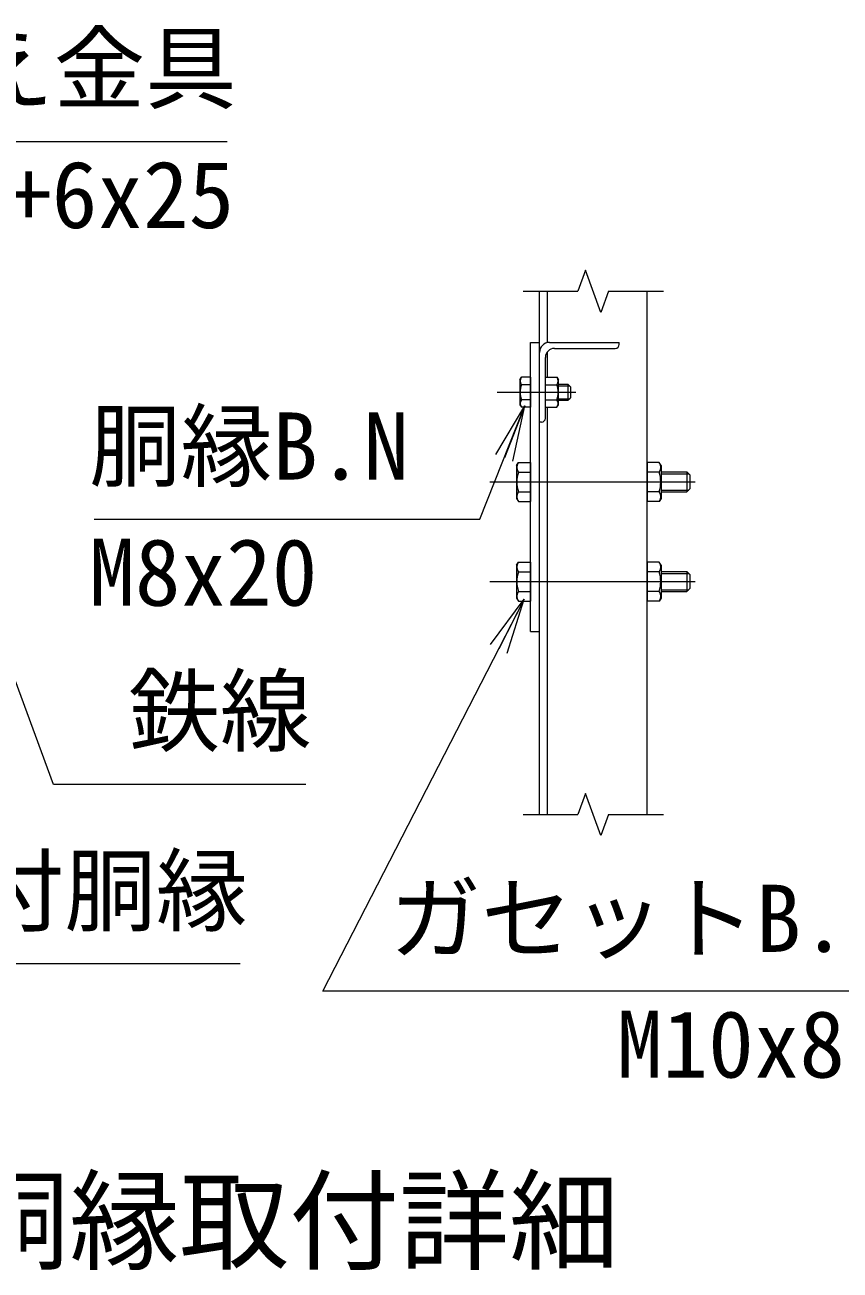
# Model space of a CAD drawing. Units: millimetres, scale not verified. Extents: x -14700 to 14700, y -10395 to 10395.
# Drawn here: x 3190 to 5236, y 2773 to 5897 of the extents above; entities that cross this region are included whole.
import ezdxf
from ezdxf.enums import TextEntityAlignment as Align

# ---------------------------------------------------------------- set-up
doc = ezdxf.new("R2010")
doc.units = ezdxf.units.MM
doc.header["$LTSCALE"] = 70
doc.linetypes.add('USER1', pattern=[50.8, 31.75, -6.35, 6.35, -6.35])
for name, color, linetype, lineweight in [('0-0_D-STR-TXT', 7, 'Continuous', 9), ('0-1_D-STR1', 1, 'Continuous', 18), ('0-2_D-BMK', 2, 'USER1', 13), ('0-3_D-STR3', 3, 'Continuous', 13), ('0-8_D-STR-DIM', 7, 'Continuous', 9), ('0-9_0', 7, 'Continuous', 9)]:
    doc.layers.add(name, color=color, linetype=linetype, lineweight=lineweight)
doc.layers.add('0-4_D-TTL-TXT', color=7, linetype='Continuous')
doc.styles.add('ＭＳ ゴシック', font='')
doc.styles.get('ＭＳ ゴシック').set_extended_font_data('MS Gothic')

# ---------------------------------------------------------------- blocks, each defined once
blk = doc.blocks.new('_Open')
at = {"layer": '0-9_0'}
blk.add_line((-70, 11.67), (0, 0), dxfattribs=at)
blk.add_lwpolyline([(-70, -11.67), (0, 0), (-70, 0)], dxfattribs=at)

msp = doc.modelspace()

# ---------------------------------------------------------------- linework, layer by layer
at = {"layer": '0-0_D-STR-TXT'}
for points in [[(3697.61, 5603.15), (2388.54, 5603.15), (2729.08, 5046.83)], [(3895.18, 3990.66), (3262.13, 3990.66), (2891.74, 4996.66)], [(3364.17, 4656.52), (4332.13, 4656.52), (4444.17, 4938.91)], [(3730.41, 3541.38), (2648.75, 3541.38), (2434.26, 4890.56)], [(5344.37, 3472.75), (3937.58, 3472.75), (4442.33, 4453.87)]]:
    msp.add_lwpolyline(points, dxfattribs=at)
at = {"layer": '0-1_D-STR1'}
for p, q in [((4481.44, 3915.79), (4481.44, 5228.26)), ((4501.44, 5099.48), (4501.44, 5228.26)), ((4751.44, 3915.79), (4751.44, 5228.26)), ((4506.44, 5099.99), (4681.44, 5099.99)), ((4681.44, 5094.99), (4681.44, 5099.99)), ((4481.44, 4899.99), (4481.44, 5074.99)), ((4496.44, 4909.99), (4496.44, 5062.49)), ((4501.44, 5012.51), (4501.44, 5076.63)), ((4518.94, 5084.99), (4671.44, 5084.99)), ((4501.44, 3915.79), (4501.44, 4937.46)), ((4486.44, 4899.99), (4481.44, 4899.99))]:
    msp.add_line(p, q, dxfattribs=at)
for centre, radius, start, end in [((4506.44, 5074.99), 25, 90, 180), ((4671.44, 5094.99), 10, 270, 0), ((4518.94, 5062.49), 22.5, 90, 180), ((4486.44, 4909.99), 10, 270, 0)]:
    msp.add_arc(centre, radius, start, end, dxfattribs=at)
at = {"layer": '0-2_D-BMK'}
for p, q in [((4375.5, 4974.99), (4572.38, 4974.99)), ((4356.93, 4749.99), (4871.91, 4749.99)), ((4356.93, 4499.99), (4871.91, 4499.99))]:
    msp.add_line(p, q, dxfattribs=at)
at = {"layer": '0-3_D-STR3'}
for p, q in [((4458.94, 4374.99), (4458.94, 5099.99)), ((4458.94, 5099.99), (4481.44, 5099.99)), ((4432.44, 5006.49), (4435.92, 5012.51)), ((4432.44, 5006.49), (4432.44, 4943.49)), ((4458.94, 5012.51), (4435.92, 5012.51)), ((4458.94, 5012.51), (4458.94, 4937.46)), ((4496.44, 5012.51), (4525.31, 5012.51)), ((4496.44, 4937.46), (4496.44, 5012.51)), ((4525.31, 5012.51), (4528.94, 5006.24)), ((4528.94, 4943.74), (4528.94, 5006.24)), ((4458.94, 4993.75), (4435.92, 4993.75)), ((4496.44, 4993.75), (4525.31, 4993.75)), ((4528.94, 4994.99), (4552.94, 4994.99)), ((4528.94, 4991.24), (4556.69, 4991.24)), ((4552.94, 4994.99), (4558.94, 4988.99)), ((4552.94, 4994.99), (4552.94, 4954.99)), ((4558.94, 4988.99), (4558.94, 4960.99)), ((4432.44, 4943.49), (4435.92, 4937.46)), ((4458.94, 4956.22), (4435.92, 4956.22)), ((4458.94, 4937.46), (4435.92, 4937.46)), ((4496.44, 4956.22), (4525.31, 4956.22)), ((4496.44, 4937.46), (4525.31, 4937.46)), ((4525.31, 4937.46), (4528.94, 4943.74)), ((4528.94, 4958.74), (4556.69, 4958.74)), ((4528.94, 4954.99), (4552.94, 4954.99)), ((4552.94, 4954.99), (4558.94, 4960.99)), ((4423.94, 4791.24), (4428.46, 4799.06)), ((4423.94, 4791.24), (4423.94, 4708.74)), ((4428.46, 4799.06), (4458.94, 4799.06)), ((4458.94, 4799.06), (4458.94, 4700.91)), ((4781.92, 4799.06), (4751.44, 4799.06)), ((4751.44, 4799.06), (4751.44, 4700.91)), ((4786.44, 4791.24), (4781.92, 4799.06)), ((4786.44, 4791.24), (4786.44, 4708.74)), ((4428.46, 4774.52), (4458.94, 4774.52)), ((4781.92, 4774.52), (4751.44, 4774.52)), ((4786.44, 4774.99), (4851.44, 4774.99)), ((4786.44, 4770.49), (4855.94, 4770.49)), ((4851.44, 4774.99), (4858.94, 4767.49)), ((4858.94, 4767.49), (4858.94, 4732.49)), ((4428.46, 4725.45), (4458.94, 4725.45)), ((4781.92, 4725.45), (4751.44, 4725.45)), ((4786.44, 4729.49), (4855.94, 4729.49)), ((4786.44, 4724.99), (4851.44, 4724.99)), ((4423.94, 4708.74), (4428.46, 4700.91)), ((4428.46, 4700.91), (4458.94, 4700.91)), ((4781.92, 4700.91), (4751.44, 4700.91)), ((4786.44, 4708.74), (4781.92, 4700.91)), ((4423.94, 4541.24), (4428.46, 4549.06)), ((4423.94, 4541.24), (4423.94, 4458.74)), ((4428.46, 4549.06), (4458.94, 4549.06)), ((4458.94, 4549.06), (4458.94, 4450.91)), ((4781.92, 4549.06), (4751.44, 4549.06)), ((4751.44, 4549.06), (4751.44, 4450.91)), ((4786.44, 4541.24), (4781.92, 4549.06)), ((4786.44, 4541.24), (4786.44, 4458.74)), ((4428.46, 4524.52), (4458.94, 4524.52)), ((4781.92, 4524.52), (4751.44, 4524.52)), ((4786.44, 4524.99), (4851.44, 4524.99)), ((4786.44, 4520.49), (4855.94, 4520.49)), ((4851.44, 4524.99), (4858.94, 4517.49)), ((4858.94, 4517.49), (4858.94, 4482.49)), ((4428.46, 4475.45), (4458.94, 4475.45)), ((4781.92, 4475.45), (4751.44, 4475.45)), ((4786.44, 4479.49), (4855.94, 4479.49)), ((4786.44, 4474.99), (4851.44, 4474.99)), ((4423.94, 4458.74), (4428.46, 4450.91)), ((4428.46, 4450.91), (4458.94, 4450.91)), ((4781.92, 4450.91), (4751.44, 4450.91)), ((4786.44, 4458.74), (4781.92, 4450.91)), ((4458.94, 4374.99), (4481.44, 4374.99))]:
    msp.add_line(p, q, dxfattribs=at)
for points in [[(4851.44, 4774.99), (4851.44, 4724.99), (4858.94, 4732.49)], [(4851.44, 4524.99), (4851.44, 4474.99), (4858.94, 4482.49)]]:
    msp.add_lwpolyline(points, dxfattribs=at)
for centre, radius, start, end in [((4449.63, 5003.13), 16.61, 145.61585, 214.38415), ((4511.6, 5003.13), 16.61, 325.61586, 34.38414), ((4495.11, 4974.99), 62.1, 162.4121, 197.5879), ((4466.12, 4974.99), 62.1, 342.4121, 17.5879), ((4449.63, 4946.84), 16.61, 145.61585, 214.38415), ((4511.6, 4946.84), 16.61, 325.61585, 34.38416), ((4446.39, 4786.79), 21.72, 145.61575, 214.38425), ((4763.99, 4786.79), 21.72, 325.61575, 34.38425), ((4505.86, 4749.99), 81.2, 162.41205, 197.58795), ((4704.51, 4749.99), 81.2, 342.41205, 17.58795), ((4446.39, 4713.18), 21.72, 145.61575, 214.38425), ((4763.99, 4713.18), 21.72, 325.61575, 34.38425), ((4446.39, 4536.79), 21.72, 145.61575, 214.38425), ((4763.99, 4536.79), 21.72, 325.61575, 34.38425), ((4505.86, 4499.99), 81.2, 162.41205, 197.58795), ((4704.51, 4499.99), 81.2, 342.41205, 17.58795), ((4446.39, 4463.18), 21.72, 145.61575, 214.38425), ((4763.99, 4463.18), 21.72, 325.61575, 34.38425)]:
    msp.add_arc(centre, radius, start, end, dxfattribs=at)
at = {"layer": '0-8_D-STR-DIM'}
for p, q in [((4597.2, 5281.11), (4577.96, 5228.26)), ((4635.68, 5175.4), (4597.2, 5281.11)), ((4440.19, 5228.26), (4577.96, 5228.26)), ((4654.92, 5228.26), (4635.68, 5175.4)), ((4654.92, 5228.26), (4792.69, 5228.26)), ((4597.2, 3968.65), (4577.96, 3915.79)), ((4635.68, 3862.93), (4597.2, 3968.65)), ((4440.19, 3915.79), (4577.96, 3915.79)), ((4654.92, 3915.79), (4635.68, 3862.93)), ((4654.92, 3915.79), (4792.69, 3915.79))]:
    msp.add_line(p, q, dxfattribs=at)

# ---------------------------------------------------------------- block references
at = {"layer": '0-0_D-STR-TXT', "xscale": 2, "yscale": 2}
for p, rotation in [((4444.91, 4940.77), 68.35863), ((4443.25, 4455.65), 62.77606)]:
    msp.add_blockref('_Open', p, dxfattribs=dict(at, rotation=rotation))

# ---------------------------------------------------------------- texts
at = {"layer": '0-0_D-STR-TXT', "style": 'ＭＳ ゴシック'}
for s, p in [('網押え金具', (2573.88, 5652.98)), ('B.N +6x25', (2685.08, 5336.43)), ('胴縁B.N', (3351.74, 4705.46)), ('M8x20', (3351.74, 4389.1)), ('鉄線', (3450.13, 4040.93)), ('孔付胴縁', (2830.53, 3590.31)), ('ガセットB.N', (4105.15, 3520.79)), ('M10x80', (4675.65, 3205.32))]:
    msp.add_text(s, height=168.3, dxfattribs=at).set_placement(p, align=Align.BOTTOM_LEFT)
at = {"layer": '0-4_D-TTL-TXT', "style": 'ＭＳ ゴシック'}
msp.add_text('端柱･中胴縁取付詳細', height=202.2, dxfattribs=at).set_placement((2060.82, 2734.88), align=Align.BOTTOM_LEFT)

doc.saveas('drawing.dxf')
